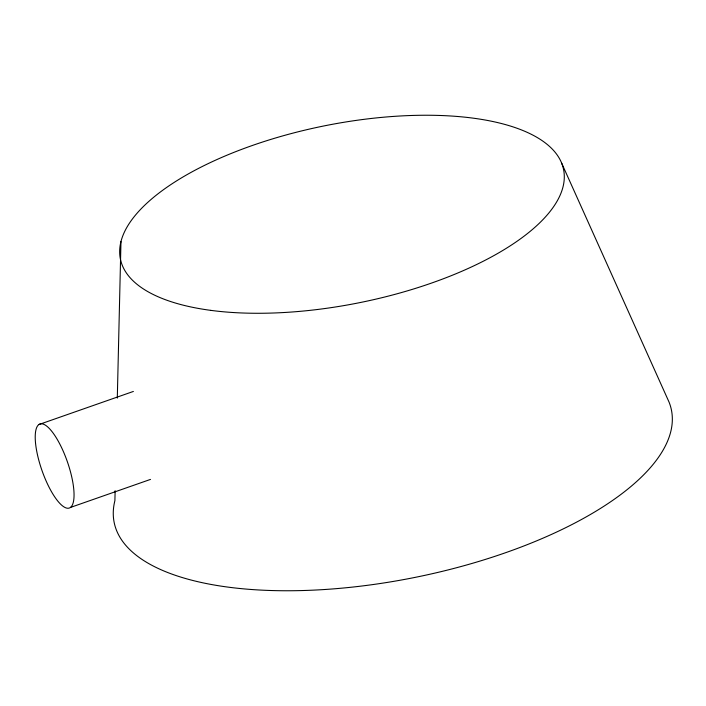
<?xml version="1.0" encoding="UTF-8"?>
<svg xmlns="http://www.w3.org/2000/svg" width="706" height="706" viewBox="0 0 706 706"><rect width="100%" height="100%" fill="white"/><g stroke="black" fill="none" stroke-linecap="round" stroke-linejoin="round"><path stroke-width="1.06" d="M115.131 490.705L114.901 500.625A284.244 113.339 -11.4 0 0 399.128 580.411A284.244 113.339 -11.4 0 0 669.05 402.093L561.685 163.227M117.302 398.113L120.973 241.593M38.812 424.571L133.381 391.442M70.459 507.438L150.484 479.409M35.485 442.565A44.522 13.432 70.7 0 0 67.008 508.17A44.522 13.432 70.7 0 0 61.422 447.277A44.522 13.432 70.7 0 0 35.485 442.565M210.679 310.349A226.061 90.139 -11.4 0 0 563 186.922A226.061 90.139 -11.4 0 0 252.28 145.507A226.061 90.139 -11.4 0 0 210.679 310.349"/></g></svg>
